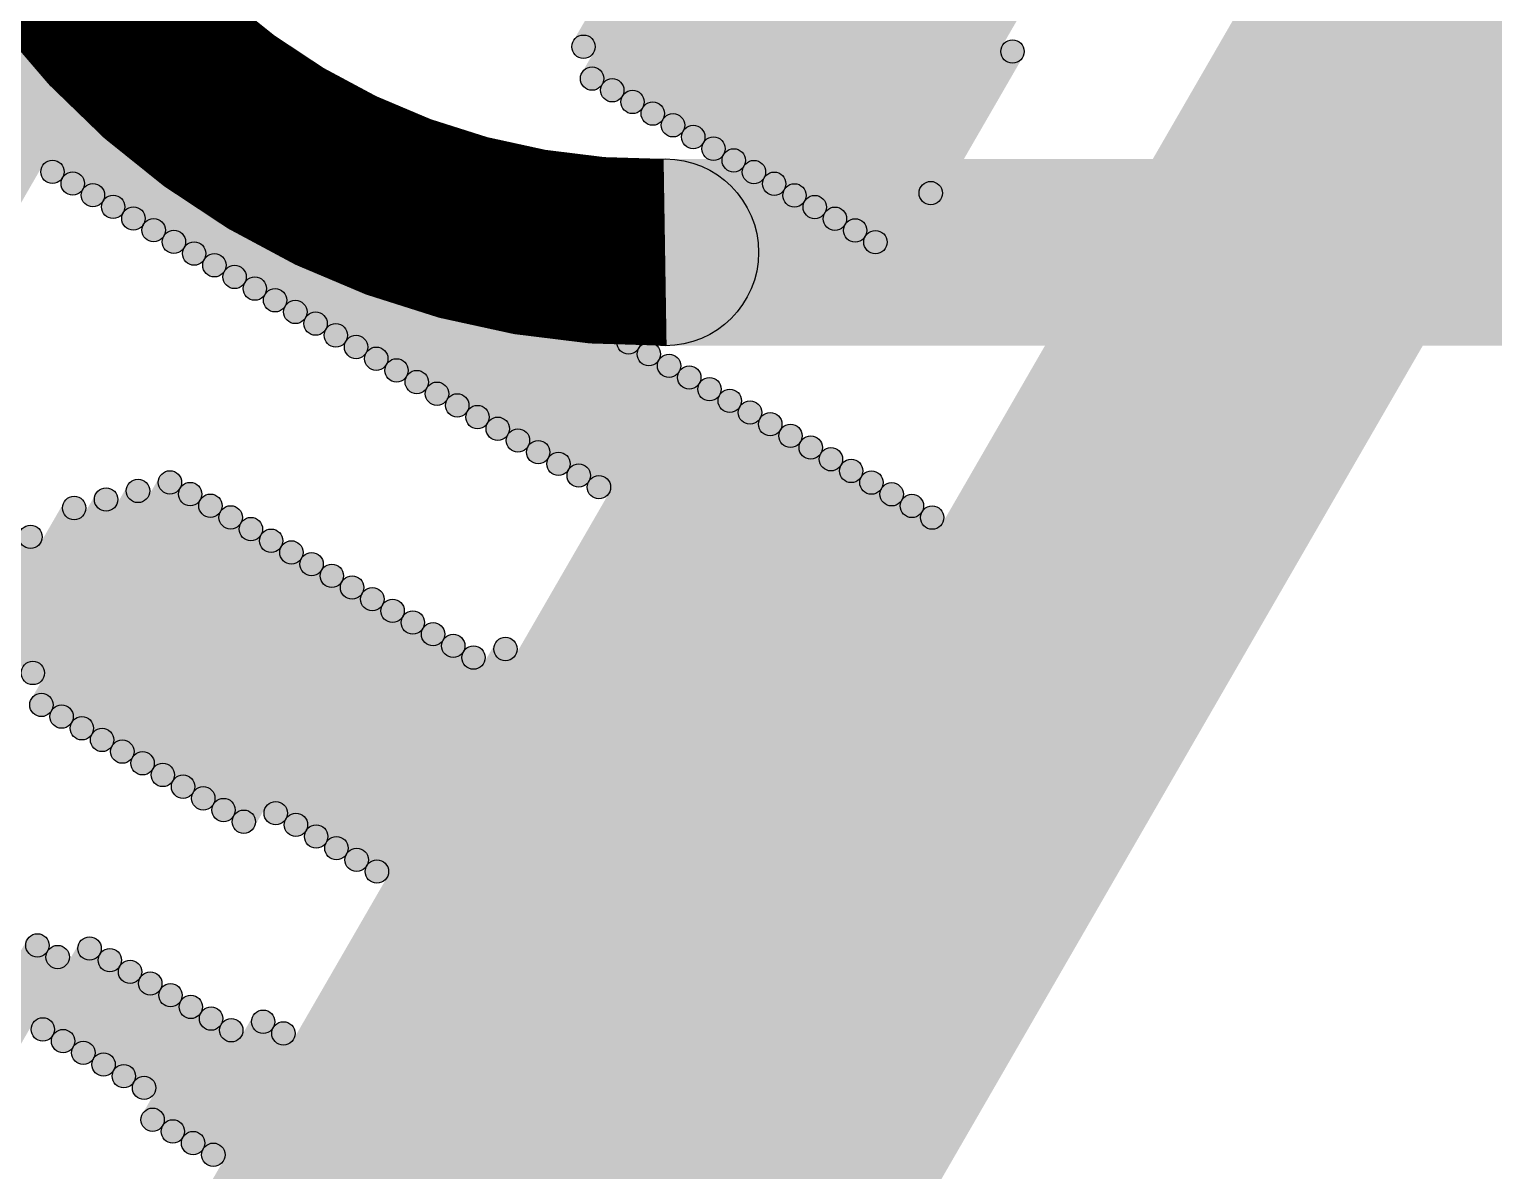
# Model space of a CAD drawing. Header units: millimetres. Extents: x -12 to 5350, y -10 to 5375.
# Drawn here: x -6.101 to -4.51, y -7.704 to -6.463 of the extents above; entities that cross this region are included whole.
import ezdxf

# ---------------------------------------------------------------- set-up
doc = ezdxf.new("R2010")
doc.units = ezdxf.units.MM
doc.layers.add('BottomSolder', color=6, linetype='Continuous')
doc.layers.add('TopOverlay', color=2, linetype='Continuous')

# ---------------------------------------------------------------- blocks, each defined once
blk = doc.blocks.new('DUPPA_TOP_300X76_B_113')
at = {"layer": 'BottomSolder'}
for points in [[(0.0254, -0.2667), (0.0254, -0.2413), (4.8768, -0.2413), (4.8768, -0.2667)], [(0.0254, -0.2921), (0.0254, -0.2667), (4.8768, -0.2667), (4.8768, -0.2921)], [(0, -0.3175), (0, -0.2921), (4.8768, -0.2921), (4.8768, -0.3175)], [(0, -0.3429), (0, -0.3175), (4.2926, -0.3175), (4.2926, -0.3429)], [(2.032, -0.3683), (2.032, -0.3429), (2.1844, -0.3429), (2.1844, -0.3683)], [(2.032, -0.3937), (2.032, -0.3683), (2.1844, -0.3683), (2.1844, -0.3937)], [(2.032, -0.4191), (2.032, -0.3937), (2.1844, -0.3937), (2.1844, -0.4191)], [(2.032, -0.4445), (2.032, -0.4191), (2.1844, -0.4191), (2.1844, -0.4445)], [(2.032, -0.4699), (2.032, -0.4445), (2.1844, -0.4445), (2.1844, -0.4699)], [(2.032, -0.4953), (2.032, -0.4699), (2.1844, -0.4699), (2.1844, -0.4953)], [(2.032, -0.5207), (2.032, -0.4953), (2.1844, -0.4953), (2.1844, -0.5207)], [(1.6256, -0.5461), (1.6256, -0.5207), (1.6764, -0.5207), (1.6764, -0.5461)], [(2.032, -0.5461), (2.032, -0.5207), (2.1844, -0.5207), (2.1844, -0.5461)], [(1.5748, -0.5715), (1.5748, -0.5461), (1.7272, -0.5461), (1.7272, -0.5715)], [(2.032, -0.5715), (2.032, -0.5461), (2.1844, -0.5461), (2.1844, -0.5715)], [(1.5494, -0.5969), (1.5494, -0.5715), (1.7526, -0.5715), (1.7526, -0.5969)], [(2.032, -0.5969), (2.032, -0.5715), (2.1844, -0.5715), (2.1844, -0.5969)], [(1.5494, -0.6223), (1.5494, -0.5969), (1.778, -0.5969), (1.778, -0.6223)], [(2.032, -0.6223), (2.032, -0.5969), (2.1844, -0.5969), (2.1844, -0.6223)], [(1.524, -0.6477), (1.524, -0.6223), (1.8034, -0.6223), (1.8034, -0.6477)], [(2.032, -0.6477), (2.032, -0.6223), (2.1844, -0.6223), (2.1844, -0.6477)], [(1.524, -0.6731), (1.524, -0.6477), (1.8034, -0.6477), (1.8034, -0.6731)], [(2.032, -0.6731), (2.032, -0.6477), (2.1844, -0.6477), (2.1844, -0.6731)], [(1.524, -0.6985), (1.524, -0.6731), (1.8034, -0.6731), (1.8034, -0.6985)], [(2.032, -0.6985), (2.032, -0.6731), (2.1844, -0.6731), (2.1844, -0.6985)], [(1.524, -0.7239), (1.524, -0.6985), (1.8034, -0.6985), (1.8034, -0.7239)], [(2.032, -0.7239), (2.032, -0.6985), (2.1844, -0.6985), (2.1844, -0.7239)], [(1.524, -0.7493), (1.524, -0.7239), (1.8034, -0.7239), (1.8034, -0.7493)], [(2.032, -0.7493), (2.032, -0.7239), (2.1844, -0.7239), (2.1844, -0.7493)], [(1.1938, -0.7747), (1.1938, -0.7493), (1.2954, -0.7493), (1.2954, -0.7747)], [(1.524, -0.7747), (1.524, -0.7493), (1.8034, -0.7493), (1.8034, -0.7747)], [(2.032, -0.7747), (2.032, -0.7493), (2.1844, -0.7493), (2.1844, -0.7747)], [(1.1938, -0.8001), (1.1938, -0.7747), (1.2954, -0.7747), (1.2954, -0.8001)], [(1.524, -0.8001), (1.524, -0.7747), (1.8034, -0.7747), (1.8034, -0.8001)], [(2.032, -0.8001), (2.032, -0.7747), (2.1844, -0.7747), (2.1844, -0.8001)], [(2.4384, -0.8001), (2.4384, -0.7747), (2.667, -0.7747), (2.667, -0.8001)], [(1.2192, -0.8255), (1.2192, -0.8001), (1.3208, -0.8001), (1.3208, -0.8255)], [(1.524, -0.8255), (1.524, -0.8001), (1.8034, -0.8001), (1.8034, -0.8255)], [(2.032, -0.8255), (2.032, -0.8001), (2.1844, -0.8001), (2.1844, -0.8255)], [(2.413, -0.8255), (2.413, -0.8001), (2.7432, -0.8001), (2.7432, -0.8255)], [(1.2192, -0.8509), (1.2192, -0.8255), (1.3208, -0.8255), (1.3208, -0.8509)], [(1.524, -0.8509), (1.524, -0.8255), (1.8034, -0.8255), (1.8034, -0.8509)], [(2.032, -0.8509), (2.032, -0.8255), (2.1844, -0.8255), (2.1844, -0.8509)], [(2.413, -0.8509), (2.413, -0.8255), (2.7686, -0.8255), (2.7686, -0.8509)], [(1.2192, -0.8763), (1.2192, -0.8509), (1.3208, -0.8509), (1.3208, -0.8763)], [(1.524, -0.8763), (1.524, -0.8509), (1.8034, -0.8509), (1.8034, -0.8763)], [(2.032, -0.8763), (2.032, -0.8509), (2.1844, -0.8509), (2.1844, -0.8763)], [(2.413, -0.8763), (2.413, -0.8509), (2.7686, -0.8509), (2.7686, -0.8763)], [(1.2192, -0.9017), (1.2192, -0.8763), (1.3208, -0.8763), (1.3208, -0.9017)], [(1.524, -0.9017), (1.524, -0.8763), (1.8034, -0.8763), (1.8034, -0.9017)], [(2.032, -0.9017), (2.032, -0.8763), (2.1844, -0.8763), (2.1844, -0.9017)], [(2.413, -0.9017), (2.413, -0.8763), (2.794, -0.8763), (2.794, -0.9017)], [(1.2192, -0.9271), (1.2192, -0.9017), (1.3208, -0.9017), (1.3208, -0.9271)], [(1.5494, -0.9271), (1.5494, -0.9017), (1.8034, -0.9017), (1.8034, -0.9271)], [(2.032, -0.9271), (2.032, -0.9017), (2.1844, -0.9017), (2.1844, -0.9271)], [(2.413, -0.9271), (2.413, -0.9017), (2.794, -0.9017), (2.794, -0.9271)], [(1.2192, -0.9525), (1.2192, -0.9271), (1.3208, -0.9271), (1.3208, -0.9525)], [(1.5494, -0.9525), (1.5494, -0.9271), (1.8034, -0.9271), (1.8034, -0.9525)], [(2.032, -0.9525), (2.032, -0.9271), (2.1844, -0.9271), (2.1844, -0.9525)], [(2.413, -0.9525), (2.413, -0.9271), (2.8194, -0.9271), (2.8194, -0.9525)], [(1.1938, -0.9779), (1.1938, -0.9525), (1.3208, -0.9525), (1.3208, -0.9779)], [(1.5494, -0.9779), (1.5494, -0.9525), (1.8034, -0.9525), (1.8034, -0.9779)], [(2.032, -0.9779), (2.032, -0.9525), (2.1844, -0.9525), (2.1844, -0.9779)], [(2.413, -0.9779), (2.413, -0.9525), (2.8194, -0.9525), (2.8194, -0.9779)], [(1.1938, -1.0033), (1.1938, -0.9779), (1.3208, -0.9779), (1.3208, -1.0033)], [(1.5494, -1.0033), (1.5494, -0.9779), (1.8034, -0.9779), (1.8034, -1.0033)], [(2.032, -1.0033), (2.032, -0.9779), (2.1844, -0.9779), (2.1844, -1.0033)], [(2.413, -1.0033), (2.413, -0.9779), (2.8194, -0.9779), (2.8194, -1.0033)], [(1.1938, -1.0287), (1.1938, -1.0033), (1.3462, -1.0033), (1.3462, -1.0287)], [(1.5494, -1.0287), (1.5494, -1.0033), (1.8034, -1.0033), (1.8034, -1.0287)], [(2.032, -1.0287), (2.032, -1.0033), (2.1844, -1.0033), (2.1844, -1.0287)], [(2.413, -1.0287), (2.413, -1.0033), (2.8194, -1.0033), (2.8194, -1.0287)], [(1.1938, -1.0541), (1.1938, -1.0287), (1.3462, -1.0287), (1.3462, -1.0541)], [(1.5494, -1.0541), (1.5494, -1.0287), (1.8288, -1.0287), (1.8288, -1.0541)], [(2.032, -1.0541), (2.032, -1.0287), (2.1844, -1.0287), (2.1844, -1.0541)], [(2.413, -1.0541), (2.413, -1.0287), (2.794, -1.0287), (2.794, -1.0541)], [(1.1684, -1.0795), (1.1684, -1.0541), (2.1844, -1.0541), (2.1844, -1.0795)], [(2.413, -1.0795), (2.413, -1.0541), (2.794, -1.0541), (2.794, -1.0795)], [(1.1684, -1.1049), (1.1684, -1.0795), (2.1844, -1.0795), (2.1844, -1.1049)], [(2.413, -1.1049), (2.413, -1.0795), (2.794, -1.0795), (2.794, -1.1049)], [(1.1684, -1.1303), (1.1684, -1.1049), (2.1844, -1.1049), (2.1844, -1.1303)], [(2.413, -1.1303), (2.413, -1.1049), (2.7686, -1.1049), (2.7686, -1.1303)], [(1.143, -1.1557), (1.143, -1.1303), (2.1844, -1.1303), (2.1844, -1.1557)], [(2.413, -1.1557), (2.413, -1.1303), (2.7432, -1.1303), (2.7432, -1.1557)], [(1.143, -1.1811), (1.143, -1.1557), (2.1844, -1.1557), (2.1844, -1.1811)], [(2.413, -1.1811), (2.413, -1.1557), (2.7178, -1.1557), (2.7178, -1.1811)], [(1.1176, -1.2065), (1.1176, -1.1811), (2.1844, -1.1811), (2.1844, -1.2065)], [(2.4892, -1.2065), (2.4892, -1.1811), (2.667, -1.1811), (2.667, -1.2065)], [(1.0922, -1.2319), (1.0922, -1.2065), (2.1844, -1.2065), (2.1844, -1.2319)], [(1.0668, -1.2573), (1.0668, -1.2319), (2.1844, -1.2319), (2.1844, -1.2573)], [(1.0414, -1.2827), (1.0414, -1.2573), (2.1844, -1.2573), (2.1844, -1.2827)], [(1.016, -1.3081), (1.016, -1.2827), (2.1844, -1.2827), (2.1844, -1.3081)], [(0.9906, -1.3335), (0.9906, -1.3081), (2.1844, -1.3081), (2.1844, -1.3335)], [(0.9398, -1.3589), (0.9398, -1.3335), (2.1844, -1.3335), (2.1844, -1.3589)], [(0.8382, -1.3843), (0.8382, -1.3589), (2.1844, -1.3589), (2.1844, -1.3843)], [(0, -1.4097), (0, -1.3843), (4.8768, -1.3843), (4.8768, -1.4097)], [(0, -1.4351), (0, -1.4097), (4.8768, -1.4097), (4.8768, -1.4351)], [(0, -1.4605), (0, -1.4351), (4.8768, -1.4351), (4.8768, -1.4605)], [(0, -1.4859), (0, -1.4605), (4.8768, -1.4605), (4.8768, -1.4859)], [(0.0254, -1.5113), (0.0254, -1.4859), (4.8768, -1.4859), (4.8768, -1.5113)], [(0.0254, -1.5367), (0.0254, -1.5113), (4.8768, -1.5113), (4.8768, -1.5367)], [(0.0508, -1.5621), (0.0508, -1.5367), (4.8768, -1.5367), (4.8768, -1.5621)], [(0.0508, -1.5875), (0.0508, -1.5621), (4.8768, -1.5621), (4.8768, -1.5875)], [(0.0762, -1.6129), (0.0762, -1.5875), (4.8768, -1.5875), (4.8768, -1.6129)], [(0.1016, -1.6383), (0.1016, -1.6129), (4.8768, -1.6129), (4.8768, -1.6383)], [(0.127, -1.6637), (0.127, -1.6383), (4.9022, -1.6383), (4.9022, -1.6637)], [(0.1524, -1.6891), (0.1524, -1.6637), (7.4676, -1.6637), (7.4676, -1.6891)], [(0.2032, -1.7145), (0.2032, -1.6891), (7.4168, -1.6891), (7.4168, -1.7145)], [(0.254, -1.7399), (0.254, -1.7145), (7.366, -1.7145), (7.366, -1.7399)]]:
    blk.add_hatch(color=6, dxfattribs=at).paths.add_polyline_path(points)
h = blk.add_hatch(color=6, dxfattribs=at)
edge = h.paths.add_edge_path()
edge.add_arc((2.032, -0.3556), 0.0127, 0, 360)
h = blk.add_hatch(color=6, dxfattribs=at)
edge = h.paths.add_edge_path()
edge.add_arc((2.1844, -0.3556), 0.0127, 0, 360)
h = blk.add_hatch(color=6, dxfattribs=at)
edge = h.paths.add_edge_path()
edge.add_arc((2.032, -0.381), 0.0127, 0, 360)
h = blk.add_hatch(color=6, dxfattribs=at)
edge = h.paths.add_edge_path()
edge.add_arc((2.1844, -0.381), 0.0127, 0, 360)
h = blk.add_hatch(color=6, dxfattribs=at)
edge = h.paths.add_edge_path()
edge.add_arc((2.032, -0.4064), 0.0127, 0, 360)
h = blk.add_hatch(color=6, dxfattribs=at)
edge = h.paths.add_edge_path()
edge.add_arc((2.1844, -0.4064), 0.0127, 0, 360)
h = blk.add_hatch(color=6, dxfattribs=at)
edge = h.paths.add_edge_path()
edge.add_arc((2.032, -0.4318), 0.0127, 0, 360)
h = blk.add_hatch(color=6, dxfattribs=at)
edge = h.paths.add_edge_path()
edge.add_arc((2.1844, -0.4318), 0.0127, 0, 360)
h = blk.add_hatch(color=6, dxfattribs=at)
edge = h.paths.add_edge_path()
edge.add_arc((2.032, -0.4572), 0.0127, 0, 360)
h = blk.add_hatch(color=6, dxfattribs=at)
edge = h.paths.add_edge_path()
edge.add_arc((2.1844, -0.4572), 0.0127, 0, 360)
h = blk.add_hatch(color=6, dxfattribs=at)
edge = h.paths.add_edge_path()
edge.add_arc((2.032, -0.4826), 0.0127, 0, 360)
h = blk.add_hatch(color=6, dxfattribs=at)
edge = h.paths.add_edge_path()
edge.add_arc((2.1844, -0.4826), 0.0127, 0, 360)
h = blk.add_hatch(color=6, dxfattribs=at)
edge = h.paths.add_edge_path()
edge.add_arc((2.032, -0.508), 0.0127, 0, 360)
h = blk.add_hatch(color=6, dxfattribs=at)
edge = h.paths.add_edge_path()
edge.add_arc((2.1844, -0.508), 0.0127, 0, 360)
h = blk.add_hatch(color=6, dxfattribs=at)
edge = h.paths.add_edge_path()
edge.add_arc((1.6764, -0.5334), 0.0127, 0, 360)
h = blk.add_hatch(color=6, dxfattribs=at)
edge = h.paths.add_edge_path()
edge.add_arc((2.032, -0.5334), 0.0127, 0, 360)
h = blk.add_hatch(color=6, dxfattribs=at)
edge = h.paths.add_edge_path()
edge.add_arc((2.1844, -0.5334), 0.0127, 0, 360)
h = blk.add_hatch(color=6, dxfattribs=at)
edge = h.paths.add_edge_path()
edge.add_arc((1.7272, -0.5588), 0.0127, 0, 360)
h = blk.add_hatch(color=6, dxfattribs=at)
edge = h.paths.add_edge_path()
edge.add_arc((2.032, -0.5588), 0.0127, 0, 360)
h = blk.add_hatch(color=6, dxfattribs=at)
edge = h.paths.add_edge_path()
edge.add_arc((2.1844, -0.5588), 0.0127, 0, 360)
h = blk.add_hatch(color=6, dxfattribs=at)
edge = h.paths.add_edge_path()
edge.add_arc((1.7526, -0.5842), 0.0127, 0, 360)
h = blk.add_hatch(color=6, dxfattribs=at)
edge = h.paths.add_edge_path()
edge.add_arc((2.032, -0.5842), 0.0127, 0, 360)
h = blk.add_hatch(color=6, dxfattribs=at)
edge = h.paths.add_edge_path()
edge.add_arc((2.1844, -0.5842), 0.0127, 0, 360)
h = blk.add_hatch(color=6, dxfattribs=at)
edge = h.paths.add_edge_path()
edge.add_arc((1.5494, -0.6096), 0.0127, 0, 360)
h = blk.add_hatch(color=6, dxfattribs=at)
edge = h.paths.add_edge_path()
edge.add_arc((1.778, -0.6096), 0.0127, 0, 360)
h = blk.add_hatch(color=6, dxfattribs=at)
edge = h.paths.add_edge_path()
edge.add_arc((2.032, -0.6096), 0.0127, 0, 360)
h = blk.add_hatch(color=6, dxfattribs=at)
edge = h.paths.add_edge_path()
edge.add_arc((2.1844, -0.6096), 0.0127, 0, 360)
h = blk.add_hatch(color=6, dxfattribs=at)
edge = h.paths.add_edge_path()
edge.add_arc((1.524, -0.635), 0.0127, 0, 360)
h = blk.add_hatch(color=6, dxfattribs=at)
edge = h.paths.add_edge_path()
edge.add_arc((1.8034, -0.635), 0.0127, 0, 360)
h = blk.add_hatch(color=6, dxfattribs=at)
edge = h.paths.add_edge_path()
edge.add_arc((2.032, -0.635), 0.0127, 0, 360)
h = blk.add_hatch(color=6, dxfattribs=at)
edge = h.paths.add_edge_path()
edge.add_arc((2.1844, -0.635), 0.0127, 0, 360)
h = blk.add_hatch(color=6, dxfattribs=at)
edge = h.paths.add_edge_path()
edge.add_arc((1.524, -0.6604), 0.0127, 0, 360)
h = blk.add_hatch(color=6, dxfattribs=at)
edge = h.paths.add_edge_path()
edge.add_arc((1.8034, -0.6604), 0.0127, 0, 360)
h = blk.add_hatch(color=6, dxfattribs=at)
edge = h.paths.add_edge_path()
edge.add_arc((2.032, -0.6604), 0.0127, 0, 360)
h = blk.add_hatch(color=6, dxfattribs=at)
edge = h.paths.add_edge_path()
edge.add_arc((2.1844, -0.6604), 0.0127, 0, 360)
h = blk.add_hatch(color=6, dxfattribs=at)
edge = h.paths.add_edge_path()
edge.add_arc((1.524, -0.6858), 0.0127, 0, 360)
h = blk.add_hatch(color=6, dxfattribs=at)
edge = h.paths.add_edge_path()
edge.add_arc((1.8034, -0.6858), 0.0127, 0, 360)
h = blk.add_hatch(color=6, dxfattribs=at)
edge = h.paths.add_edge_path()
edge.add_arc((2.032, -0.6858), 0.0127, 0, 360)
h = blk.add_hatch(color=6, dxfattribs=at)
edge = h.paths.add_edge_path()
edge.add_arc((2.1844, -0.6858), 0.0127, 0, 360)
h = blk.add_hatch(color=6, dxfattribs=at)
edge = h.paths.add_edge_path()
edge.add_arc((1.524, -0.7112), 0.0127, 0, 360)
h = blk.add_hatch(color=6, dxfattribs=at)
edge = h.paths.add_edge_path()
edge.add_arc((1.8034, -0.7112), 0.0127, 0, 360)
h = blk.add_hatch(color=6, dxfattribs=at)
edge = h.paths.add_edge_path()
edge.add_arc((2.032, -0.7112), 0.0127, 0, 360)
h = blk.add_hatch(color=6, dxfattribs=at)
edge = h.paths.add_edge_path()
edge.add_arc((2.1844, -0.7112), 0.0127, 0, 360)
h = blk.add_hatch(color=6, dxfattribs=at)
edge = h.paths.add_edge_path()
edge.add_arc((1.524, -0.7366), 0.0127, 0, 360)
h = blk.add_hatch(color=6, dxfattribs=at)
edge = h.paths.add_edge_path()
edge.add_arc((1.8034, -0.7366), 0.0127, 0, 360)
h = blk.add_hatch(color=6, dxfattribs=at)
edge = h.paths.add_edge_path()
edge.add_arc((2.032, -0.7366), 0.0127, 0, 360)
h = blk.add_hatch(color=6, dxfattribs=at)
edge = h.paths.add_edge_path()
edge.add_arc((2.1844, -0.7366), 0.0127, 0, 360)
h = blk.add_hatch(color=6, dxfattribs=at)
edge = h.paths.add_edge_path()
edge.add_arc((1.2954, -0.762), 0.0127, 0, 360)
h = blk.add_hatch(color=6, dxfattribs=at)
edge = h.paths.add_edge_path()
edge.add_arc((1.524, -0.762), 0.0127, 0, 360)
h = blk.add_hatch(color=6, dxfattribs=at)
edge = h.paths.add_edge_path()
edge.add_arc((1.8034, -0.762), 0.0127, 0, 360)
h = blk.add_hatch(color=6, dxfattribs=at)
edge = h.paths.add_edge_path()
edge.add_arc((2.032, -0.762), 0.0127, 0, 360)
h = blk.add_hatch(color=6, dxfattribs=at)
edge = h.paths.add_edge_path()
edge.add_arc((2.1844, -0.762), 0.0127, 0, 360)
h = blk.add_hatch(color=6, dxfattribs=at)
edge = h.paths.add_edge_path()
edge.add_arc((1.2954, -0.7874), 0.0127, 0, 360)
h = blk.add_hatch(color=6, dxfattribs=at)
edge = h.paths.add_edge_path()
edge.add_arc((1.524, -0.7874), 0.0127, 0, 360)
h = blk.add_hatch(color=6, dxfattribs=at)
edge = h.paths.add_edge_path()
edge.add_arc((1.8034, -0.7874), 0.0127, 0, 360)
h = blk.add_hatch(color=6, dxfattribs=at)
edge = h.paths.add_edge_path()
edge.add_arc((2.032, -0.7874), 0.0127, 0, 360)
h = blk.add_hatch(color=6, dxfattribs=at)
edge = h.paths.add_edge_path()
edge.add_arc((2.1844, -0.7874), 0.0127, 0, 360)
h = blk.add_hatch(color=6, dxfattribs=at)
edge = h.paths.add_edge_path()
edge.add_arc((2.4384, -0.7874), 0.0127, 0, 360)
h = blk.add_hatch(color=6, dxfattribs=at)
edge = h.paths.add_edge_path()
edge.add_arc((1.2192, -0.8128), 0.0127, 0, 360)
h = blk.add_hatch(color=6, dxfattribs=at)
edge = h.paths.add_edge_path()
edge.add_arc((1.3208, -0.8128), 0.0127, 0, 360)
h = blk.add_hatch(color=6, dxfattribs=at)
edge = h.paths.add_edge_path()
edge.add_arc((1.524, -0.8128), 0.0127, 0, 360)
h = blk.add_hatch(color=6, dxfattribs=at)
edge = h.paths.add_edge_path()
edge.add_arc((1.8034, -0.8128), 0.0127, 0, 360)
h = blk.add_hatch(color=6, dxfattribs=at)
edge = h.paths.add_edge_path()
edge.add_arc((2.032, -0.8128), 0.0127, 0, 360)
h = blk.add_hatch(color=6, dxfattribs=at)
edge = h.paths.add_edge_path()
edge.add_arc((2.1844, -0.8128), 0.0127, 0, 360)
h = blk.add_hatch(color=6, dxfattribs=at)
edge = h.paths.add_edge_path()
edge.add_arc((2.413, -0.8128), 0.0127, 0, 360)
h = blk.add_hatch(color=6, dxfattribs=at)
edge = h.paths.add_edge_path()
edge.add_arc((1.2192, -0.8382), 0.0127, 0, 360)
h = blk.add_hatch(color=6, dxfattribs=at)
edge = h.paths.add_edge_path()
edge.add_arc((1.3208, -0.8382), 0.0127, 0, 360)
h = blk.add_hatch(color=6, dxfattribs=at)
edge = h.paths.add_edge_path()
edge.add_arc((1.524, -0.8382), 0.0127, 0, 360)
h = blk.add_hatch(color=6, dxfattribs=at)
edge = h.paths.add_edge_path()
edge.add_arc((1.8034, -0.8382), 0.0127, 0, 360)
h = blk.add_hatch(color=6, dxfattribs=at)
edge = h.paths.add_edge_path()
edge.add_arc((2.032, -0.8382), 0.0127, 0, 360)
h = blk.add_hatch(color=6, dxfattribs=at)
edge = h.paths.add_edge_path()
edge.add_arc((2.1844, -0.8382), 0.0127, 0, 360)
h = blk.add_hatch(color=6, dxfattribs=at)
edge = h.paths.add_edge_path()
edge.add_arc((2.413, -0.8382), 0.0127, 0, 360)
h = blk.add_hatch(color=6, dxfattribs=at)
edge = h.paths.add_edge_path()
edge.add_arc((1.2192, -0.8636), 0.0127, 0, 360)
h = blk.add_hatch(color=6, dxfattribs=at)
edge = h.paths.add_edge_path()
edge.add_arc((1.3208, -0.8636), 0.0127, 0, 360)
h = blk.add_hatch(color=6, dxfattribs=at)
edge = h.paths.add_edge_path()
edge.add_arc((1.524, -0.8636), 0.0127, 0, 360)
h = blk.add_hatch(color=6, dxfattribs=at)
edge = h.paths.add_edge_path()
edge.add_arc((1.8034, -0.8636), 0.0127, 0, 360)
h = blk.add_hatch(color=6, dxfattribs=at)
edge = h.paths.add_edge_path()
edge.add_arc((2.032, -0.8636), 0.0127, 0, 360)
h = blk.add_hatch(color=6, dxfattribs=at)
edge = h.paths.add_edge_path()
edge.add_arc((2.1844, -0.8636), 0.0127, 0, 360)
h = blk.add_hatch(color=6, dxfattribs=at)
edge = h.paths.add_edge_path()
edge.add_arc((2.413, -0.8636), 0.0127, 0, 360)
h = blk.add_hatch(color=6, dxfattribs=at)
edge = h.paths.add_edge_path()
edge.add_arc((1.2192, -0.889), 0.0127, 0, 360)
h = blk.add_hatch(color=6, dxfattribs=at)
edge = h.paths.add_edge_path()
edge.add_arc((1.3208, -0.889), 0.0127, 0, 360)
h = blk.add_hatch(color=6, dxfattribs=at)
edge = h.paths.add_edge_path()
edge.add_arc((1.524, -0.889), 0.0127, 0, 360)
h = blk.add_hatch(color=6, dxfattribs=at)
edge = h.paths.add_edge_path()
edge.add_arc((1.8034, -0.889), 0.0127, 0, 360)
h = blk.add_hatch(color=6, dxfattribs=at)
edge = h.paths.add_edge_path()
edge.add_arc((2.032, -0.889), 0.0127, 0, 360)
h = blk.add_hatch(color=6, dxfattribs=at)
edge = h.paths.add_edge_path()
edge.add_arc((2.1844, -0.889), 0.0127, 0, 360)
h = blk.add_hatch(color=6, dxfattribs=at)
edge = h.paths.add_edge_path()
edge.add_arc((2.413, -0.889), 0.0127, 0, 360)
h = blk.add_hatch(color=6, dxfattribs=at)
edge = h.paths.add_edge_path()
edge.add_arc((1.2192, -0.9144), 0.0127, 0, 360)
h = blk.add_hatch(color=6, dxfattribs=at)
edge = h.paths.add_edge_path()
edge.add_arc((1.3208, -0.9144), 0.0127, 0, 360)
h = blk.add_hatch(color=6, dxfattribs=at)
edge = h.paths.add_edge_path()
edge.add_arc((1.5494, -0.9144), 0.0127, 0, 360)
h = blk.add_hatch(color=6, dxfattribs=at)
edge = h.paths.add_edge_path()
edge.add_arc((1.8034, -0.9144), 0.0127, 0, 360)
h = blk.add_hatch(color=6, dxfattribs=at)
edge = h.paths.add_edge_path()
edge.add_arc((2.032, -0.9144), 0.0127, 0, 360)
h = blk.add_hatch(color=6, dxfattribs=at)
edge = h.paths.add_edge_path()
edge.add_arc((2.1844, -0.9144), 0.0127, 0, 360)
h = blk.add_hatch(color=6, dxfattribs=at)
edge = h.paths.add_edge_path()
edge.add_arc((2.413, -0.9144), 0.0127, 0, 360)
h = blk.add_hatch(color=6, dxfattribs=at)
edge = h.paths.add_edge_path()
edge.add_arc((1.2192, -0.9398), 0.0127, 0, 360)
h = blk.add_hatch(color=6, dxfattribs=at)
edge = h.paths.add_edge_path()
edge.add_arc((1.3208, -0.9398), 0.0127, 0, 360)
h = blk.add_hatch(color=6, dxfattribs=at)
edge = h.paths.add_edge_path()
edge.add_arc((1.5494, -0.9398), 0.0127, 0, 360)
h = blk.add_hatch(color=6, dxfattribs=at)
edge = h.paths.add_edge_path()
edge.add_arc((1.8034, -0.9398), 0.0127, 0, 360)
h = blk.add_hatch(color=6, dxfattribs=at)
edge = h.paths.add_edge_path()
edge.add_arc((2.032, -0.9398), 0.0127, 0, 360)
h = blk.add_hatch(color=6, dxfattribs=at)
edge = h.paths.add_edge_path()
edge.add_arc((2.1844, -0.9398), 0.0127, 0, 360)
h = blk.add_hatch(color=6, dxfattribs=at)
edge = h.paths.add_edge_path()
edge.add_arc((2.413, -0.9398), 0.0127, 0, 360)
h = blk.add_hatch(color=6, dxfattribs=at)
edge = h.paths.add_edge_path()
edge.add_arc((1.1938, -0.9652), 0.0127, 0, 360)
h = blk.add_hatch(color=6, dxfattribs=at)
edge = h.paths.add_edge_path()
edge.add_arc((1.3208, -0.9652), 0.0127, 0, 360)
h = blk.add_hatch(color=6, dxfattribs=at)
edge = h.paths.add_edge_path()
edge.add_arc((1.5494, -0.9652), 0.0127, 0, 360)
h = blk.add_hatch(color=6, dxfattribs=at)
edge = h.paths.add_edge_path()
edge.add_arc((1.8034, -0.9652), 0.0127, 0, 360)
h = blk.add_hatch(color=6, dxfattribs=at)
edge = h.paths.add_edge_path()
edge.add_arc((2.032, -0.9652), 0.0127, 0, 360)
h = blk.add_hatch(color=6, dxfattribs=at)
edge = h.paths.add_edge_path()
edge.add_arc((2.1844, -0.9652), 0.0127, 0, 360)
h = blk.add_hatch(color=6, dxfattribs=at)
edge = h.paths.add_edge_path()
edge.add_arc((2.413, -0.9652), 0.0127, 0, 360)
h = blk.add_hatch(color=6, dxfattribs=at)
edge = h.paths.add_edge_path()
edge.add_arc((1.1938, -0.9906), 0.0127, 0, 360)
h = blk.add_hatch(color=6, dxfattribs=at)
edge = h.paths.add_edge_path()
edge.add_arc((1.3208, -0.9906), 0.0127, 0, 360)
h = blk.add_hatch(color=6, dxfattribs=at)
edge = h.paths.add_edge_path()
edge.add_arc((1.5494, -0.9906), 0.0127, 0, 360)
h = blk.add_hatch(color=6, dxfattribs=at)
edge = h.paths.add_edge_path()
edge.add_arc((1.8034, -0.9906), 0.0127, 0, 360)
h = blk.add_hatch(color=6, dxfattribs=at)
edge = h.paths.add_edge_path()
edge.add_arc((2.032, -0.9906), 0.0127, 0, 360)
h = blk.add_hatch(color=6, dxfattribs=at)
edge = h.paths.add_edge_path()
edge.add_arc((2.1844, -0.9906), 0.0127, 0, 360)
h = blk.add_hatch(color=6, dxfattribs=at)
edge = h.paths.add_edge_path()
edge.add_arc((2.413, -0.9906), 0.0127, 0, 360)
h = blk.add_hatch(color=6, dxfattribs=at)
edge = h.paths.add_edge_path()
edge.add_arc((1.1938, -1.016), 0.0127, 0, 360)
h = blk.add_hatch(color=6, dxfattribs=at)
edge = h.paths.add_edge_path()
edge.add_arc((1.3462, -1.016), 0.0127, 0, 360)
h = blk.add_hatch(color=6, dxfattribs=at)
edge = h.paths.add_edge_path()
edge.add_arc((1.5494, -1.016), 0.0127, 0, 360)
h = blk.add_hatch(color=6, dxfattribs=at)
edge = h.paths.add_edge_path()
edge.add_arc((1.8034, -1.016), 0.0127, 0, 360)
h = blk.add_hatch(color=6, dxfattribs=at)
edge = h.paths.add_edge_path()
edge.add_arc((2.032, -1.016), 0.0127, 0, 360)
h = blk.add_hatch(color=6, dxfattribs=at)
edge = h.paths.add_edge_path()
edge.add_arc((2.1844, -1.016), 0.0127, 0, 360)
h = blk.add_hatch(color=6, dxfattribs=at)
edge = h.paths.add_edge_path()
edge.add_arc((2.413, -1.016), 0.0127, 0, 360)
h = blk.add_hatch(color=6, dxfattribs=at)
edge = h.paths.add_edge_path()
edge.add_arc((1.1938, -1.0414), 0.0127, 0, 360)
h = blk.add_hatch(color=6, dxfattribs=at)
edge = h.paths.add_edge_path()
edge.add_arc((1.3462, -1.0414), 0.0127, 0, 360)
h = blk.add_hatch(color=6, dxfattribs=at)
edge = h.paths.add_edge_path()
edge.add_arc((1.5494, -1.0414), 0.0127, 0, 360)
h = blk.add_hatch(color=6, dxfattribs=at)
edge = h.paths.add_edge_path()
edge.add_arc((1.8288, -1.0414), 0.0127, 0, 360)
h = blk.add_hatch(color=6, dxfattribs=at)
edge = h.paths.add_edge_path()
edge.add_arc((2.032, -1.0414), 0.0127, 0, 360)
h = blk.add_hatch(color=6, dxfattribs=at)
edge = h.paths.add_edge_path()
edge.add_arc((2.1844, -1.0414), 0.0127, 0, 360)
h = blk.add_hatch(color=6, dxfattribs=at)
edge = h.paths.add_edge_path()
edge.add_arc((2.413, -1.0414), 0.0127, 0, 360)
h = blk.add_hatch(color=6, dxfattribs=at)
edge = h.paths.add_edge_path()
edge.add_arc((2.1844, -1.0668), 0.0127, 0, 360)
h = blk.add_hatch(color=6, dxfattribs=at)
edge = h.paths.add_edge_path()
edge.add_arc((2.413, -1.0668), 0.0127, 0, 360)
h = blk.add_hatch(color=6, dxfattribs=at)
edge = h.paths.add_edge_path()
edge.add_arc((2.1844, -1.0922), 0.0127, 0, 360)
h = blk.add_hatch(color=6, dxfattribs=at)
edge = h.paths.add_edge_path()
edge.add_arc((2.413, -1.0922), 0.0127, 0, 360)
h = blk.add_hatch(color=6, dxfattribs=at)
edge = h.paths.add_edge_path()
edge.add_arc((2.1844, -1.1176), 0.0127, 0, 360)
h = blk.add_hatch(color=6, dxfattribs=at)
edge = h.paths.add_edge_path()
edge.add_arc((2.413, -1.1176), 0.0127, 0, 360)
h = blk.add_hatch(color=6, dxfattribs=at)
edge = h.paths.add_edge_path()
edge.add_arc((2.1844, -1.143), 0.0127, 0, 360)
h = blk.add_hatch(color=6, dxfattribs=at)
edge = h.paths.add_edge_path()
edge.add_arc((2.413, -1.143), 0.0127, 0, 360)
h = blk.add_hatch(color=6, dxfattribs=at)
edge = h.paths.add_edge_path()
edge.add_arc((2.1844, -1.1684), 0.0127, 0, 360)
h = blk.add_hatch(color=6, dxfattribs=at)
edge = h.paths.add_edge_path()
edge.add_arc((2.413, -1.1684), 0.0127, 0, 360)
h = blk.add_hatch(color=6, dxfattribs=at)
edge = h.paths.add_edge_path()
edge.add_arc((2.1844, -1.1938), 0.0127, 0, 360)
h = blk.add_hatch(color=6, dxfattribs=at)
edge = h.paths.add_edge_path()
edge.add_arc((2.4892, -1.1938), 0.0127, 0, 360)
h = blk.add_hatch(color=6, dxfattribs=at)
edge = h.paths.add_edge_path()
edge.add_arc((2.667, -1.1938), 0.0127, 0, 360)
h = blk.add_hatch(color=6, dxfattribs=at)
edge = h.paths.add_edge_path()
edge.add_arc((2.1844, -1.2192), 0.0127, 0, 360)
h = blk.add_hatch(color=6, dxfattribs=at)
edge = h.paths.add_edge_path()
edge.add_arc((2.1844, -1.2446), 0.0127, 0, 360)
h = blk.add_hatch(color=6, dxfattribs=at)
edge = h.paths.add_edge_path()
edge.add_arc((2.1844, -1.27), 0.0127, 0, 360)
h = blk.add_hatch(color=6, dxfattribs=at)
edge = h.paths.add_edge_path()
edge.add_arc((2.1844, -1.2954), 0.0127, 0, 360)
h = blk.add_hatch(color=6, dxfattribs=at)
edge = h.paths.add_edge_path()
edge.add_arc((2.1844, -1.3208), 0.0127, 0, 360)
h = blk.add_hatch(color=6, dxfattribs=at)
edge = h.paths.add_edge_path()
edge.add_arc((2.1844, -1.3462), 0.0127, 0, 360)
h = blk.add_hatch(color=6, dxfattribs=at)
edge = h.paths.add_edge_path()
edge.add_arc((2.1844, -1.3716), 0.0127, 0, 360)
for centre in [(2.032, -0.3556), (2.1844, -0.3556), (2.032, -0.381), (2.1844, -0.381), (2.032, -0.4064), (2.1844, -0.4064), (2.032, -0.4318), (2.1844, -0.4318), (2.032, -0.4572), (2.1844, -0.4572), (2.032, -0.4826), (2.1844, -0.4826), (2.032, -0.508), (2.1844, -0.508), (1.6764, -0.5334), (2.032, -0.5334), (2.1844, -0.5334), (1.7272, -0.5588), (2.032, -0.5588), (2.1844, -0.5588), (1.7526, -0.5842), (2.032, -0.5842), (2.1844, -0.5842), (1.5494, -0.6096), (1.778, -0.6096), (2.032, -0.6096), (2.1844, -0.6096), (1.524, -0.635), (1.8034, -0.635), (2.032, -0.635), (2.1844, -0.635), (1.524, -0.6604), (1.8034, -0.6604), (2.032, -0.6604), (2.1844, -0.6604), (1.524, -0.6858), (1.8034, -0.6858), (2.032, -0.6858), (2.1844, -0.6858), (1.524, -0.7112), (1.8034, -0.7112), (2.032, -0.7112), (2.1844, -0.7112), (1.524, -0.7366), (1.8034, -0.7366), (2.032, -0.7366), (2.1844, -0.7366), (1.2954, -0.762), (1.524, -0.762), (1.8034, -0.762), (2.032, -0.762), (2.1844, -0.762), (1.2954, -0.7874), (1.524, -0.7874), (1.8034, -0.7874), (2.032, -0.7874), (2.1844, -0.7874), (2.4384, -0.7874), (1.2192, -0.8128), (1.3208, -0.8128), (1.524, -0.8128), (1.8034, -0.8128), (2.032, -0.8128), (2.1844, -0.8128), (2.413, -0.8128), (1.2192, -0.8382), (1.3208, -0.8382), (1.524, -0.8382), (1.8034, -0.8382), (2.032, -0.8382), (2.1844, -0.8382), (2.413, -0.8382), (1.2192, -0.8636), (1.3208, -0.8636), (1.524, -0.8636), (1.8034, -0.8636), (2.032, -0.8636), (2.1844, -0.8636), (2.413, -0.8636), (1.2192, -0.889), (1.3208, -0.889), (1.524, -0.889), (1.8034, -0.889), (2.032, -0.889), (2.1844, -0.889), (2.413, -0.889), (1.2192, -0.9144), (1.3208, -0.9144), (1.5494, -0.9144), (1.8034, -0.9144), (2.032, -0.9144), (2.1844, -0.9144), (2.413, -0.9144), (1.2192, -0.9398), (1.3208, -0.9398), (1.5494, -0.9398), (1.8034, -0.9398), (2.032, -0.9398), (2.1844, -0.9398), (2.413, -0.9398), (1.1938, -0.9652), (1.3208, -0.9652), (1.5494, -0.9652), (1.8034, -0.9652), (2.032, -0.9652), (2.1844, -0.9652), (2.413, -0.9652), (1.1938, -0.9906), (1.3208, -0.9906), (1.5494, -0.9906), (1.8034, -0.9906), (2.032, -0.9906), (2.1844, -0.9906), (2.413, -0.9906), (1.1938, -1.016), (1.3462, -1.016), (1.5494, -1.016), (1.8034, -1.016), (2.032, -1.016), (2.1844, -1.016), (2.413, -1.016), (1.1938, -1.0414), (1.3462, -1.0414), (1.5494, -1.0414), (1.8288, -1.0414), (2.032, -1.0414), (2.1844, -1.0414), (2.413, -1.0414), (2.1844, -1.0668), (2.413, -1.0668), (2.1844, -1.0922), (2.413, -1.0922), (2.1844, -1.1176), (2.413, -1.1176), (2.1844, -1.143), (2.413, -1.143), (2.1844, -1.1684), (2.413, -1.1684), (2.1844, -1.1938), (2.4892, -1.1938), (2.667, -1.1938), (2.1844, -1.2192), (2.1844, -1.2446), (2.1844, -1.27), (2.1844, -1.2954), (2.1844, -1.3208), (2.1844, -1.3462), (2.1844, -1.3716)]:
    blk.add_circle(centre, 0.0127, dxfattribs=at)
blk = doc.blocks.new('R_____E_______115')
at = {"layer": 'TopOverlay'}
blk.add_hatch(color=2, dxfattribs=at).paths.add_polyline_path([(5.4102, 6.8072), (5.4102, 6.604), (3.9116, 6.604), (3.9116, 6.8072)])
h = blk.add_hatch(color=2, dxfattribs=at)
edge = h.paths.add_edge_path()
edge.add_arc((5.4102, 6.7056), 0.1016, 0, 360)
h = blk.add_hatch(color=2, dxfattribs=at)
edge = h.paths.add_edge_path()
edge.add_arc((5.4102, 6.7056), 0.1016, 0, 360)
at = {"layer": 'TopOverlay', "const_width": 0.2032}
blk.add_lwpolyline([(5.4102, 6.7056, -0.414214), (6.223, 5.9182)], format="xyb", dxfattribs=at)
at = {"layer": 'TopOverlay'}
blk.add_circle((5.4102, 6.7056), 0.1016, dxfattribs=at)
blk.add_circle((5.4102, 6.7056), 0.1016, dxfattribs=at)

msp = doc.modelspace()

# ---------------------------------------------------------------- block references
for name, p, rotation in [('R_____E_______115', (0, 0), 180), ('DUPPA_TOP_300X76_B_113', (-7.4, -8.2), 59.99999999999999)]:
    msp.add_blockref(name, p, dxfattribs=dict(rotation=rotation))

doc.saveas('drawing.dxf')
